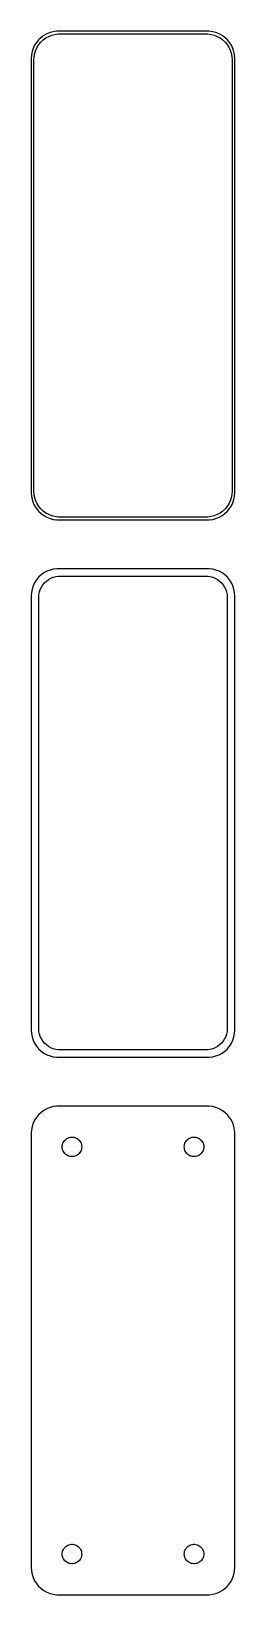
# Model space of a CAD drawing. Header units: metres. Extents: x -19 to 19, y 153 to 441.
import ezdxf

# ---------------------------------------------------------------- set-up
doc = ezdxf.new("R2010")
doc.units = ezdxf.units.M

msp = doc.modelspace()

# ---------------------------------------------------------------- linework, layer by layer
for p, q in [((-15.2951, 440.755), (-15.8789, 440.524)), ((-14.6869, 440.911), (-15.2951, 440.755)), ((-14.0639, 440.99), (-14.6869, 440.911)), ((14.0639, 440.99), (-14.0639, 440.99)), ((14.6869, 440.911), (14.0639, 440.99)), ((15.2951, 440.755), (14.6869, 440.911)), ((15.8789, 440.524), (15.2951, 440.755)), ((-18.3989, 437.841), (-18.5929, 437.243)), ((-18.1315, 438.409), (-18.3989, 437.841)), ((-17.7951, 438.939), (-18.1315, 438.409)), ((-17.9164, 437.499), (-17.6624, 438.038)), ((-17.3948, 439.423), (-17.7951, 438.939)), ((-17.6624, 438.038), (-17.3428, 438.542)), ((-16.9371, 439.853), (-17.3948, 439.423)), ((-17.3428, 438.542), (-16.9626, 439.002)), ((-16.9626, 439.002), (-16.5278, 439.41)), ((-16.4291, 440.222), (-16.9371, 439.853)), ((-16.5278, 439.41), (-16.0452, 439.761)), ((-15.8789, 440.524), (-16.4291, 440.222)), ((-16.0452, 439.761), (-15.5224, 440.048)), ((-15.5224, 440.048), (-14.9678, 440.268)), ((-14.9678, 440.268), (-14.3901, 440.416)), ((-14.3901, 440.416), (-13.7982, 440.491)), ((-13.7982, 440.491), (13.7982, 440.491)), ((13.7982, 440.491), (14.3901, 440.416)), ((14.3901, 440.416), (14.9678, 440.268)), ((14.9678, 440.268), (15.5224, 440.048)), ((15.5224, 440.048), (16.0452, 439.761)), ((16.4291, 440.222), (15.8789, 440.524)), ((16.0452, 439.761), (16.5278, 439.41)), ((16.9371, 439.853), (16.4291, 440.222)), ((16.5278, 439.41), (16.9626, 439.002)), ((17.3948, 439.423), (16.9371, 439.853)), ((16.9626, 439.002), (17.3428, 438.542)), ((17.3428, 438.542), (17.6624, 438.038)), ((17.7951, 438.939), (17.3948, 439.423)), ((17.6624, 438.038), (17.9164, 437.499)), ((18.1315, 438.409), (17.7951, 438.939)), ((18.3989, 437.841), (18.1315, 438.409)), ((18.5929, 437.243), (18.3989, 437.841)), ((-18.7106, 436.627), (-18.75, 436)), ((-18.75, 436), (-18.75, 356)), ((-18.5929, 437.243), (-18.7106, 436.627)), ((-18.25, 435.75), (-18.2125, 436.345)), ((-18.25, 356.25), (-18.25, 435.75)), ((-18.2125, 436.345), (-18.1008, 436.931)), ((-18.1008, 436.931), (-17.9164, 437.499)), ((17.9164, 437.499), (18.1008, 436.931)), ((18.1008, 436.931), (18.2125, 436.345)), ((18.2125, 436.345), (18.25, 435.75)), ((18.25, 435.75), (18.25, 356.25)), ((18.7106, 436.627), (18.5929, 437.243)), ((18.75, 436), (18.7106, 436.627)), ((18.75, 356), (18.75, 436)), ((-18.75, 356), (-18.7106, 355.373)), ((-18.7106, 355.373), (-18.5929, 354.757)), ((-18.5929, 354.757), (-18.3989, 354.159)), ((-18.2125, 355.655), (-18.25, 356.25)), ((-18.1008, 355.069), (-18.2125, 355.655)), ((-17.9164, 354.501), (-18.1008, 355.069)), ((-17.6624, 353.962), (-17.9164, 354.501)), ((17.9164, 354.501), (17.6624, 353.962)), ((18.1008, 355.069), (17.9164, 354.501)), ((18.2125, 355.655), (18.1008, 355.069)), ((18.25, 356.25), (18.2125, 355.655)), ((18.3989, 354.159), (18.5929, 354.757)), ((18.5929, 354.757), (18.7106, 355.373)), ((18.7106, 355.373), (18.75, 356)), ((-18.3989, 354.159), (-18.1315, 353.591)), ((-18.1315, 353.591), (-17.7951, 353.061)), ((-17.7951, 353.061), (-17.3948, 352.577)), ((-17.3428, 353.458), (-17.6624, 353.962)), ((-17.3948, 352.577), (-16.9371, 352.147)), ((-16.9626, 352.998), (-17.3428, 353.458)), ((-16.5278, 352.59), (-16.9626, 352.998)), ((-16.9371, 352.147), (-16.4291, 351.778)), ((-16.0452, 352.239), (-16.5278, 352.59)), ((-16.4291, 351.778), (-15.8789, 351.476)), ((-15.5224, 351.952), (-16.0452, 352.239)), ((-15.8789, 351.476), (-15.2951, 351.245)), ((-14.9678, 351.732), (-15.5224, 351.952)), ((-14.3901, 351.584), (-14.9678, 351.732)), ((-13.7982, 351.509), (-14.3901, 351.584)), ((13.7982, 351.509), (-13.7982, 351.509)), ((14.3901, 351.584), (13.7982, 351.509)), ((14.9678, 351.732), (14.3901, 351.584)), ((15.5224, 351.952), (14.9678, 351.732)), ((15.2951, 351.245), (15.8789, 351.476)), ((16.0452, 352.239), (15.5224, 351.952)), ((15.8789, 351.476), (16.4291, 351.778)), ((16.5278, 352.59), (16.0452, 352.239)), ((16.4291, 351.778), (16.9371, 352.147)), ((16.9626, 352.998), (16.5278, 352.59)), ((16.9371, 352.147), (17.3948, 352.577)), ((17.3428, 353.458), (16.9626, 352.998)), ((17.6624, 353.962), (17.3428, 353.458)), ((17.3948, 352.577), (17.7951, 353.061)), ((17.7951, 353.061), (18.1315, 353.591)), ((18.1315, 353.591), (18.3989, 354.159)), ((-15.2951, 351.245), (-14.6869, 351.089)), ((-14.6869, 351.089), (-14.0639, 351.01)), ((-14.0639, 351.01), (14.0639, 351.01)), ((14.0639, 351.01), (14.6869, 351.089)), ((14.6869, 351.089), (15.2951, 351.245)), ((-17.7951, 339.939), (-18.1315, 339.409)), ((-17.3948, 340.423), (-17.7951, 339.939)), ((-16.9371, 340.853), (-17.3948, 340.423)), ((-16.4291, 341.222), (-16.9371, 340.853)), ((-15.8789, 341.524), (-16.4291, 341.222)), ((-15.9665, 339.731), (-15.5734, 340.017)), ((-15.2951, 341.755), (-15.8789, 341.524)), ((-15.5734, 340.017), (-15.1475, 340.251)), ((-14.6869, 341.911), (-15.2951, 341.755)), ((-15.1475, 340.251), (-14.6957, 340.43)), ((-14.6957, 340.43), (-14.2251, 340.551)), ((-14.0639, 341.99), (-14.6869, 341.911)), ((-14.2251, 340.551), (-13.743, 340.612)), ((14.0639, 341.99), (-14.0639, 341.99)), ((-13.743, 340.612), (13.743, 340.612)), ((13.743, 340.612), (14.2251, 340.551)), ((14.6869, 341.911), (14.0639, 341.99)), ((14.2251, 340.551), (14.6957, 340.43)), ((15.2951, 341.755), (14.6869, 341.911)), ((14.6957, 340.43), (15.1475, 340.251)), ((15.1475, 340.251), (15.5734, 340.017)), ((15.8789, 341.524), (15.2951, 341.755)), ((15.5734, 340.017), (15.9665, 339.731)), ((16.4291, 341.222), (15.8789, 341.524)), ((16.9371, 340.853), (16.4291, 341.222)), ((17.3948, 340.423), (16.9371, 340.853)), ((17.7951, 339.939), (17.3948, 340.423)), ((18.1315, 339.409), (17.7951, 339.939)), ((-18.7106, 337.627), (-18.75, 337)), ((-18.75, 337), (-18.75, 257)), ((-18.5929, 338.243), (-18.7106, 337.627)), ((-18.3989, 338.841), (-18.5929, 338.243)), ((-18.1315, 339.409), (-18.3989, 338.841)), ((-17.3695, 336.75), (-17.339, 337.235)), ((-17.339, 337.235), (-17.2479, 337.712)), ((-17.2479, 337.712), (-17.0977, 338.174)), ((-17.0977, 338.174), (-16.8908, 338.614)), ((-16.8908, 338.614), (-16.6305, 339.024)), ((-16.6305, 339.024), (-16.3207, 339.399)), ((-16.3207, 339.399), (-15.9665, 339.731)), ((15.9665, 339.731), (16.3207, 339.399)), ((16.3207, 339.399), (16.6305, 339.024)), ((16.6305, 339.024), (16.8908, 338.614)), ((16.8908, 338.614), (17.0977, 338.174)), ((17.0977, 338.174), (17.2479, 337.712)), ((17.2479, 337.712), (17.339, 337.235)), ((17.339, 337.235), (17.3695, 336.75)), ((18.3989, 338.841), (18.1315, 339.409)), ((18.5929, 338.243), (18.3989, 338.841)), ((18.7106, 337.627), (18.5929, 338.243)), ((18.75, 337), (18.7106, 337.627)), ((18.75, 257), (18.75, 337)), ((-17.3695, 257.25), (-17.3695, 336.75)), ((17.3695, 336.75), (17.3695, 257.25)), ((-18.75, 257), (-18.7106, 256.373)), ((-18.7106, 256.373), (-18.5929, 255.757)), ((-17.339, 256.765), (-17.3695, 257.25)), ((-17.2479, 256.288), (-17.339, 256.765)), ((17.339, 256.765), (17.2479, 256.288)), ((17.3695, 257.25), (17.339, 256.765)), ((18.5929, 255.757), (18.7106, 256.373)), ((18.7106, 256.373), (18.75, 257)), ((-18.5929, 255.757), (-18.3989, 255.159)), ((-18.3989, 255.159), (-18.1315, 254.591)), ((-18.1315, 254.591), (-17.7951, 254.061)), ((-17.7951, 254.061), (-17.3948, 253.577)), ((-17.3948, 253.577), (-16.9371, 253.147)), ((-17.0977, 255.826), (-17.2479, 256.288)), ((-16.8908, 255.386), (-17.0977, 255.826)), ((-16.6305, 254.976), (-16.8908, 255.386)), ((-16.3207, 254.601), (-16.6305, 254.976)), ((-15.9665, 254.269), (-16.3207, 254.601)), ((-15.5734, 253.983), (-15.9665, 254.269)), ((-15.1475, 253.749), (-15.5734, 253.983)), ((-14.6957, 253.57), (-15.1475, 253.749)), ((-14.2251, 253.449), (-14.6957, 253.57)), ((-13.743, 253.388), (-14.2251, 253.449)), ((14.2251, 253.449), (13.743, 253.388)), ((14.6957, 253.57), (14.2251, 253.449)), ((15.1475, 253.749), (14.6957, 253.57)), ((15.5734, 253.983), (15.1475, 253.749)), ((15.9665, 254.269), (15.5734, 253.983)), ((16.3207, 254.601), (15.9665, 254.269)), ((16.6305, 254.976), (16.3207, 254.601)), ((16.8908, 255.386), (16.6305, 254.976)), ((17.0977, 255.826), (16.8908, 255.386)), ((16.9371, 253.147), (17.3948, 253.577)), ((17.2479, 256.288), (17.0977, 255.826)), ((17.3948, 253.577), (17.7951, 254.061)), ((17.7951, 254.061), (18.1315, 254.591)), ((18.1315, 254.591), (18.3989, 255.159)), ((18.3989, 255.159), (18.5929, 255.757)), ((-16.9371, 253.147), (-16.4291, 252.778)), ((-16.4291, 252.778), (-15.8789, 252.476)), ((-15.8789, 252.476), (-15.2951, 252.245)), ((-15.2951, 252.245), (-14.6869, 252.089)), ((-14.6869, 252.089), (-14.0639, 252.01)), ((-14.0639, 252.01), (14.0639, 252.01)), ((13.743, 253.388), (-13.743, 253.388)), ((14.0639, 252.01), (14.6869, 252.089)), ((14.6869, 252.089), (15.2951, 252.245)), ((15.2951, 252.245), (15.8789, 252.476)), ((15.8789, 252.476), (16.4291, 252.778)), ((16.4291, 252.778), (16.9371, 253.147)), ((-16.4291, 242.222), (-16.9371, 241.853)), ((-15.8789, 242.524), (-16.4291, 242.222)), ((-15.2951, 242.755), (-15.8789, 242.524)), ((-14.6869, 242.911), (-15.2951, 242.755)), ((-14.0639, 242.99), (-14.6869, 242.911)), ((14.0639, 242.99), (-14.0639, 242.99)), ((14.6869, 242.911), (14.0639, 242.99)), ((15.2951, 242.755), (14.6869, 242.911)), ((15.8789, 242.524), (15.2951, 242.755)), ((16.4291, 242.222), (15.8789, 242.524)), ((16.9371, 241.853), (16.4291, 242.222)), ((-18.5929, 239.243), (-18.7106, 238.627)), ((-18.3989, 239.841), (-18.5929, 239.243)), ((-18.1315, 240.409), (-18.3989, 239.841)), ((-17.7951, 240.939), (-18.1315, 240.409)), ((-17.3948, 241.423), (-17.7951, 240.939)), ((-16.9371, 241.853), (-17.3948, 241.423)), ((17.3948, 241.423), (16.9371, 241.853)), ((17.7951, 240.939), (17.3948, 241.423)), ((18.1315, 240.409), (17.7951, 240.939)), ((18.3989, 239.841), (18.1315, 240.409)), ((18.5929, 239.243), (18.3989, 239.841)), ((18.7106, 238.627), (18.5929, 239.243)), ((-18.7106, 238.627), (-18.75, 238)), ((-18.75, 238), (-18.75, 158)), ((-12.9934, 235.948), (-12.9236, 236.163)), ((-12.9236, 236.163), (-12.8273, 236.367)), ((-12.8273, 236.367), (-12.7062, 236.558)), ((-12.7062, 236.558), (-12.5621, 236.732)), ((-12.5621, 236.732), (-12.3974, 236.887)), ((-12.3974, 236.887), (-12.2145, 237.02)), ((-12.2145, 237.02), (-12.0164, 237.129)), ((-12.0164, 237.129), (-11.8062, 237.212)), ((-11.8062, 237.212), (-11.5873, 237.268)), ((-11.5873, 237.268), (-11.363, 237.296)), ((-11.363, 237.296), (-11.137, 237.296)), ((-11.137, 237.296), (-10.9127, 237.268)), ((-10.9127, 237.268), (-10.6938, 237.212)), ((-10.6938, 237.212), (-10.4836, 237.129)), ((-10.4836, 237.129), (-10.2855, 237.02)), ((-10.2855, 237.02), (-10.1026, 236.887)), ((-10.1026, 236.887), (-9.93785, 236.732)), ((-9.93785, 236.732), (-9.79376, 236.558)), ((-9.79376, 236.558), (-9.67264, 236.367)), ((-9.67264, 236.367), (-9.5764, 236.163)), ((-9.5764, 236.163), (-9.50655, 235.948)), ((9.50655, 235.948), (9.5764, 236.163)), ((9.5764, 236.163), (9.67264, 236.367)), ((9.67264, 236.367), (9.79376, 236.558)), ((9.79376, 236.558), (9.93785, 236.732)), ((9.93785, 236.732), (10.1026, 236.887)), ((10.1026, 236.887), (10.2855, 237.02)), ((10.2855, 237.02), (10.4836, 237.129)), ((10.4836, 237.129), (10.6938, 237.212)), ((10.6938, 237.212), (10.9127, 237.268)), ((10.9127, 237.268), (11.137, 237.296)), ((11.137, 237.296), (11.363, 237.296)), ((11.363, 237.296), (11.5873, 237.268)), ((11.5873, 237.268), (11.8062, 237.212)), ((11.8062, 237.212), (12.0164, 237.129)), ((12.0164, 237.129), (12.2145, 237.02)), ((12.2145, 237.02), (12.3974, 236.887)), ((12.3974, 236.887), (12.5621, 236.732)), ((12.5621, 236.732), (12.7062, 236.558)), ((12.7062, 236.558), (12.8273, 236.367)), ((12.8273, 236.367), (12.9236, 236.163)), ((12.9236, 236.163), (12.9934, 235.948)), ((18.75, 238), (18.7106, 238.627)), ((18.75, 158), (18.75, 238)), ((-13.05, 235.5), (-13.0358, 235.726)), ((-13.0358, 235.274), (-13.05, 235.5)), ((-13.0358, 235.726), (-12.9934, 235.948)), ((-12.9934, 235.052), (-13.0358, 235.274)), ((-12.9236, 234.837), (-12.9934, 235.052)), ((-12.8273, 234.633), (-12.9236, 234.837)), ((-12.7062, 234.442), (-12.8273, 234.633)), ((-12.5621, 234.268), (-12.7062, 234.442)), ((-12.3974, 234.113), (-12.5621, 234.268)), ((-12.2145, 233.98), (-12.3974, 234.113)), ((-12.0164, 233.871), (-12.2145, 233.98)), ((-11.8062, 233.788), (-12.0164, 233.871)), ((-11.5873, 233.732), (-11.8062, 233.788)), ((-11.363, 233.704), (-11.5873, 233.732)), ((-11.137, 233.704), (-11.363, 233.704)), ((-10.9127, 233.732), (-11.137, 233.704)), ((-10.6938, 233.788), (-10.9127, 233.732)), ((-10.4836, 233.871), (-10.6938, 233.788)), ((-10.2855, 233.98), (-10.4836, 233.871)), ((-10.1026, 234.113), (-10.2855, 233.98)), ((-9.93785, 234.268), (-10.1026, 234.113)), ((-9.79376, 234.442), (-9.93785, 234.268)), ((-9.67264, 234.633), (-9.79376, 234.442)), ((-9.5764, 234.837), (-9.67264, 234.633)), ((-9.50655, 235.052), (-9.5764, 234.837)), ((-9.50655, 235.948), (-9.46419, 235.726)), ((-9.46419, 235.274), (-9.50655, 235.052)), ((-9.46419, 235.726), (-9.45, 235.5)), ((-9.45, 235.5), (-9.46419, 235.274)), ((9.45, 235.5), (9.46419, 235.726)), ((9.46419, 235.274), (9.45, 235.5)), ((9.46419, 235.726), (9.50655, 235.948)), ((9.50655, 235.052), (9.46419, 235.274)), ((9.5764, 234.837), (9.50655, 235.052)), ((9.67264, 234.633), (9.5764, 234.837)), ((9.79376, 234.442), (9.67264, 234.633)), ((9.93785, 234.268), (9.79376, 234.442)), ((10.1026, 234.113), (9.93785, 234.268)), ((10.2855, 233.98), (10.1026, 234.113)), ((10.4836, 233.871), (10.2855, 233.98)), ((10.6938, 233.788), (10.4836, 233.871)), ((10.9127, 233.732), (10.6938, 233.788)), ((11.137, 233.704), (10.9127, 233.732)), ((11.363, 233.704), (11.137, 233.704)), ((11.5873, 233.732), (11.363, 233.704)), ((11.8062, 233.788), (11.5873, 233.732)), ((12.0164, 233.871), (11.8062, 233.788)), ((12.2145, 233.98), (12.0164, 233.871)), ((12.3974, 234.113), (12.2145, 233.98)), ((12.5621, 234.268), (12.3974, 234.113)), ((12.7062, 234.442), (12.5621, 234.268)), ((12.8273, 234.633), (12.7062, 234.442)), ((12.9236, 234.837), (12.8273, 234.633)), ((12.9934, 235.052), (12.9236, 234.837)), ((12.9934, 235.948), (13.0358, 235.726)), ((13.0358, 235.274), (12.9934, 235.052)), ((13.0358, 235.726), (13.05, 235.5)), ((13.05, 235.5), (13.0358, 235.274)), ((-12.9236, 161.163), (-12.8273, 161.367)), ((-12.8273, 161.367), (-12.7062, 161.558)), ((-12.7062, 161.558), (-12.5621, 161.732)), ((-12.5621, 161.732), (-12.3974, 161.887)), ((-12.3974, 161.887), (-12.2145, 162.02)), ((-12.2145, 162.02), (-12.0164, 162.129)), ((-12.0164, 162.129), (-11.8062, 162.212)), ((-11.8062, 162.212), (-11.5873, 162.268)), ((-11.5873, 162.268), (-11.363, 162.296)), ((-11.363, 162.296), (-11.137, 162.296)), ((-11.137, 162.296), (-10.9127, 162.268)), ((-10.9127, 162.268), (-10.6938, 162.212)), ((-10.6938, 162.212), (-10.4836, 162.129)), ((-10.4836, 162.129), (-10.2855, 162.02)), ((-10.2855, 162.02), (-10.1026, 161.887)), ((-10.1026, 161.887), (-9.93785, 161.732)), ((-9.93785, 161.732), (-9.79376, 161.558)), ((-9.79376, 161.558), (-9.67264, 161.367)), ((-9.67264, 161.367), (-9.5764, 161.163)), ((9.5764, 161.163), (9.67264, 161.367)), ((9.67264, 161.367), (9.79376, 161.558)), ((9.79376, 161.558), (9.93785, 161.732)), ((9.93785, 161.732), (10.1026, 161.887)), ((10.1026, 161.887), (10.2855, 162.02)), ((10.2855, 162.02), (10.4836, 162.129)), ((10.4836, 162.129), (10.6938, 162.212)), ((10.6938, 162.212), (10.9127, 162.268)), ((10.9127, 162.268), (11.137, 162.296)), ((11.137, 162.296), (11.363, 162.296)), ((11.363, 162.296), (11.5873, 162.268)), ((11.5873, 162.268), (11.8062, 162.212)), ((11.8062, 162.212), (12.0164, 162.129)), ((12.0164, 162.129), (12.2145, 162.02)), ((12.2145, 162.02), (12.3974, 161.887)), ((12.3974, 161.887), (12.5621, 161.732)), ((12.5621, 161.732), (12.7062, 161.558)), ((12.7062, 161.558), (12.8273, 161.367)), ((12.8273, 161.367), (12.9236, 161.163)), ((-13.05, 160.5), (-13.0358, 160.726)), ((-13.0358, 160.274), (-13.05, 160.5)), ((-13.0358, 160.726), (-12.9934, 160.948)), ((-12.9934, 160.052), (-13.0358, 160.274)), ((-12.9934, 160.948), (-12.9236, 161.163)), ((-12.9236, 159.837), (-12.9934, 160.052)), ((-12.8273, 159.633), (-12.9236, 159.837)), ((-12.7062, 159.442), (-12.8273, 159.633)), ((-12.5621, 159.268), (-12.7062, 159.442)), ((-12.3974, 159.113), (-12.5621, 159.268)), ((-12.2145, 158.98), (-12.3974, 159.113)), ((-12.0164, 158.871), (-12.2145, 158.98)), ((-11.8062, 158.788), (-12.0164, 158.871)), ((-11.5873, 158.732), (-11.8062, 158.788)), ((-11.363, 158.704), (-11.5873, 158.732)), ((-11.137, 158.704), (-11.363, 158.704)), ((-10.9127, 158.732), (-11.137, 158.704)), ((-10.6938, 158.788), (-10.9127, 158.732)), ((-10.4836, 158.871), (-10.6938, 158.788)), ((-10.2855, 158.98), (-10.4836, 158.871)), ((-10.1026, 159.113), (-10.2855, 158.98)), ((-9.93785, 159.268), (-10.1026, 159.113)), ((-9.79376, 159.442), (-9.93785, 159.268)), ((-9.67264, 159.633), (-9.79376, 159.442)), ((-9.5764, 159.837), (-9.67264, 159.633)), ((-9.5764, 161.163), (-9.50655, 160.948)), ((-9.50655, 160.052), (-9.5764, 159.837)), ((-9.50655, 160.948), (-9.46419, 160.726)), ((-9.46419, 160.274), (-9.50655, 160.052)), ((-9.46419, 160.726), (-9.45, 160.5)), ((-9.45, 160.5), (-9.46419, 160.274)), ((9.45, 160.5), (9.46419, 160.726)), ((9.46419, 160.274), (9.45, 160.5)), ((9.46419, 160.726), (9.50655, 160.948)), ((9.50655, 160.052), (9.46419, 160.274)), ((9.50655, 160.948), (9.5764, 161.163)), ((9.5764, 159.837), (9.50655, 160.052)), ((9.67264, 159.633), (9.5764, 159.837)), ((9.79376, 159.442), (9.67264, 159.633)), ((9.93785, 159.268), (9.79376, 159.442)), ((10.1026, 159.113), (9.93785, 159.268)), ((10.2855, 158.98), (10.1026, 159.113)), ((10.4836, 158.871), (10.2855, 158.98)), ((10.6938, 158.788), (10.4836, 158.871)), ((10.9127, 158.732), (10.6938, 158.788)), ((11.137, 158.704), (10.9127, 158.732)), ((11.363, 158.704), (11.137, 158.704)), ((11.5873, 158.732), (11.363, 158.704)), ((11.8062, 158.788), (11.5873, 158.732)), ((12.0164, 158.871), (11.8062, 158.788)), ((12.2145, 158.98), (12.0164, 158.871)), ((12.3974, 159.113), (12.2145, 158.98)), ((12.5621, 159.268), (12.3974, 159.113)), ((12.7062, 159.442), (12.5621, 159.268)), ((12.8273, 159.633), (12.7062, 159.442)), ((12.9236, 159.837), (12.8273, 159.633)), ((12.9236, 161.163), (12.9934, 160.948)), ((12.9934, 160.052), (12.9236, 159.837)), ((12.9934, 160.948), (13.0358, 160.726)), ((13.0358, 160.274), (12.9934, 160.052)), ((13.0358, 160.726), (13.05, 160.5)), ((13.05, 160.5), (13.0358, 160.274)), ((-18.75, 158), (-18.7106, 157.373)), ((-18.7106, 157.373), (-18.5929, 156.757)), ((-18.5929, 156.757), (-18.3989, 156.159)), ((-18.3989, 156.159), (-18.1315, 155.591)), ((-18.1315, 155.591), (-17.7951, 155.061)), ((17.7951, 155.061), (18.1315, 155.591)), ((18.1315, 155.591), (18.3989, 156.159)), ((18.3989, 156.159), (18.5929, 156.757)), ((18.5929, 156.757), (18.7106, 157.373)), ((18.7106, 157.373), (18.75, 158)), ((-17.7951, 155.061), (-17.3948, 154.577)), ((-17.3948, 154.577), (-16.9371, 154.147)), ((-16.9371, 154.147), (-16.4291, 153.778)), ((-16.4291, 153.778), (-15.8789, 153.476)), ((-15.8789, 153.476), (-15.2951, 153.245)), ((-15.2951, 153.245), (-14.6869, 153.089)), ((-14.6869, 153.089), (-14.0639, 153.01)), ((-14.0639, 153.01), (14.0639, 153.01)), ((14.0639, 153.01), (14.6869, 153.089)), ((14.6869, 153.089), (15.2951, 153.245)), ((15.2951, 153.245), (15.8789, 153.476)), ((15.8789, 153.476), (16.4291, 153.778)), ((16.4291, 153.778), (16.9371, 154.147)), ((16.9371, 154.147), (17.3948, 154.577)), ((17.3948, 154.577), (17.7951, 155.061))]:
    msp.add_line(p, q)

doc.saveas('drawing.dxf')
